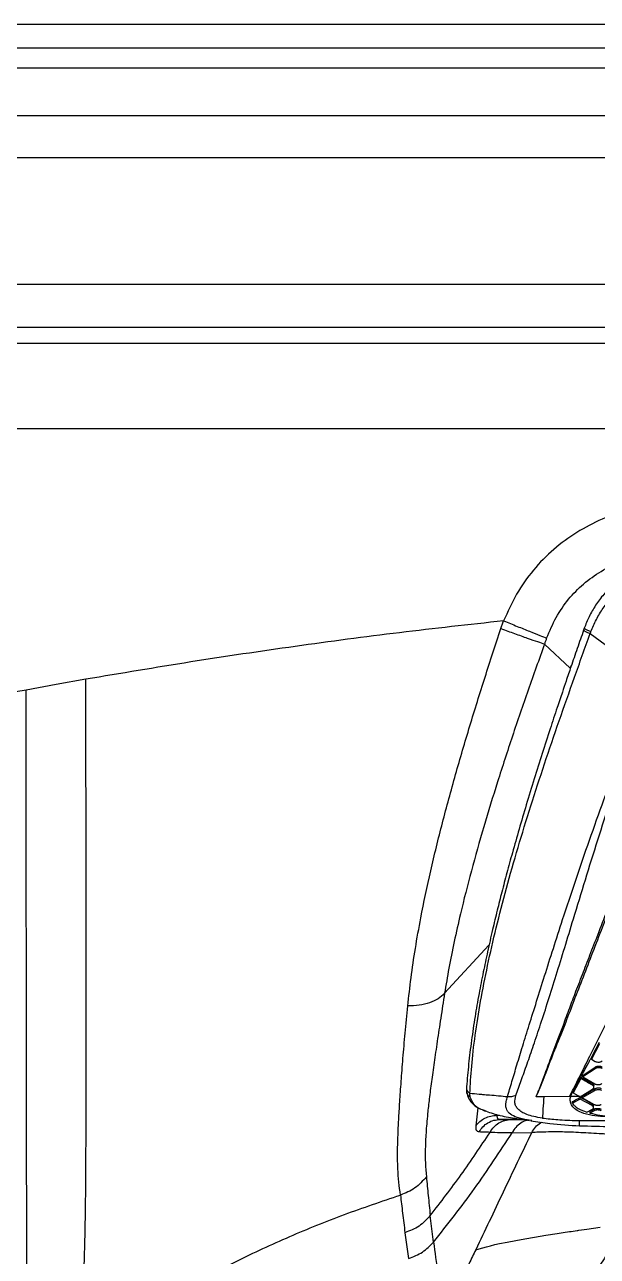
# Model space of a CAD drawing. Extents: x 939 to 1039, y 781 to 934.
# Drawn here: x 954 to 959.74, y 877.99 to 890.35 of the extents above; entities that cross this region are included whole.
import ezdxf

# ---------------------------------------------------------------- set-up
doc = ezdxf.new("R2010")
doc.units = 0
doc.header["$MEASUREMENT"] = 0
doc.layers.add('1', color=4, linetype='Continuous')

# ---------------------------------------------------------------- blocks, each defined once
blk = doc.blocks.new('Envoy')
at = {"layer": '1', "color": 4, "linetype": 'Continuous', "lineweight": 25}
blk.add_line((97.246, 91.174), (3, 91.174), dxfattribs=at)
at = {"layer": '1', "color": 3, "linetype": 'Continuous', "lineweight": 25}
for p, q in [((3.746, 90.942), (96.499, 90.942)), ((96.499, 90.738), (3.746, 90.738)), ((95.882, 90.259), (4.363, 90.259)), ((4.882, 89.842), (95.364, 89.842)), ((36.585, 88.567), (5.616, 88.567)), ((36.585, 88.137), (5.616, 88.137)), ((12.117, 87.979), (36.262, 87.979)), ((36.262, 87.119), (12.117, 87.119)), ((20.959, 85.12), (20.952, 85.101)), ((20.56, 84.961), (20.819, 84.72)), ((20.819, 84.72), (20.831, 84.749)), ((15.66, 84.555), (15.36, 84.5)), ((15.96, 84.608), (15.66, 84.555)), ((19.558, 81.459), (20.003, 81.94)), ((21.113, 80.953), (21.031, 80.799)), ((21.049, 80.849), (21.113, 80.968)), ((21.031, 80.815), (21.045, 80.84)), ((21.031, 80.799), (21.031, 80.815)), ((21.031, 80.799), (21.069, 80.776)), ((21.045, 80.84), (21.049, 80.849)), ((20.944, 80.636), (21.067, 80.717)), ((21.067, 80.702), (20.944, 80.62)), ((21.067, 80.702), (21.067, 80.717)), ((20.926, 80.603), (20.848, 80.462)), ((20.851, 80.483), (20.894, 80.56)), ((20.894, 80.56), (20.897, 80.566)), ((20.897, 80.566), (20.926, 80.619)), ((20.926, 80.603), (20.926, 80.619)), ((20.944, 80.62), (20.944, 80.636)), ((20.944, 80.62), (21.064, 80.551)), ((21.041, 80.553), (21.04, 80.537)), ((19.779, 80.523), (19.778, 80.481)), ((19.816, 80.416), (19.811, 80.454)), ((20.811, 80.424), (20.553, 80.421)), ((20.824, 80.424), (20.811, 80.424)), ((20.819, 80.404), (20.824, 80.424)), ((20.848, 80.478), (20.851, 80.483)), ((20.848, 80.462), (20.848, 80.478)), ((20.848, 80.462), (20.918, 80.422)), ((20.918, 80.422), (21.04, 80.496)), ((20.942, 80.425), (20.922, 80.425)), ((21.062, 80.482), (20.939, 80.41)), ((20.939, 80.41), (20.94, 80.427)), ((21.054, 80.517), (21.055, 80.533)), ((19.873, 80.13), (19.893, 80.311)), ((20.917, 80.398), (20.84, 80.356)), ((20.84, 80.356), (20.841, 80.372)), ((21.037, 80.332), (20.917, 80.398)), ((20.939, 80.41), (20.951, 80.404)), ((20.951, 80.404), (21.059, 80.344)), ((21.037, 80.332), (21.037, 80.348)), ((21.051, 80.312), (21.051, 80.329)), ((19.941, 80.288), (19.969, 80.276)), ((19.975, 80.277), (19.949, 80.286)), ((20.083, 80.235), (20.11, 80.235)), ((20.083, 80.191), (20.107, 80.194)), ((20.084, 80.189), (20.115, 80.193)), ((20.109, 80.196), (20.115, 80.193)), ((20.115, 80.193), (20.344, 80.193)), ((20.432, 80.182), (20.407, 80.185)), ((20.929, 80.18), (20.912, 80.18)), ((20.956, 80.253), (20.931, 80.262)), ((20.986, 80.266), (21.036, 80.293)), ((21.058, 80.281), (21.015, 80.258)), ((21.015, 80.274), (21.015, 80.258)), ((21.058, 80.281), (21.058, 80.297)), ((20.234, 80.059), (20.432, 80.063)), ((19.446, 78.964), (19.414, 79.229)), ((19.16, 79.058), (19.197, 78.799))]:
    blk.add_line(p, q, dxfattribs=at)
at = {"layer": '1', "color": 3, "linetype": 'Continuous', "lineweight": 25, "flags": 128}
for points in [[(21.019, 85.067), (21.356, 84.819), (21.621, 84.623)], [(21.062, 80.482), (21.062, 80.491), (21.062, 80.498)], [(20.553, 80.421), (20.515, 80.42), (20.477, 80.42)], [(20.917, 80.398), (20.917, 80.407), (20.917, 80.414)], [(19.871, 78.887), (19.906, 78.897), (19.941, 78.907), (19.978, 78.917), (20.019, 78.927), (20.062, 78.938), (20.11, 78.948), (20.186, 78.964), (20.273, 78.981), (20.362, 78.997), (20.461, 79.014), (20.573, 79.032), (20.687, 79.05), (20.748, 79.059), (20.81, 79.069), (20.828, 79.071), (20.846, 79.074), (20.867, 79.077), (20.889, 79.08), (20.89, 79.08), (20.894, 79.081), (20.905, 79.082), (20.984, 79.093), (21.05, 79.103), (21.118, 79.112)]]:
    blk.add_lwpolyline(points, dxfattribs=at)
at = {"layer": '1', "color": 3, "linetype": 'Continuous', "lineweight": 25}
for points, knots in [([(21.941, 86.473), (21.85, 86.45), (21.668, 86.404), (21.398, 86.322), (21.134, 86.219), (20.881, 86.086), (20.647, 85.916), (20.442, 85.707), (20.272, 85.465), (20.191, 85.285), (20.15, 85.194)], [0, 0, 0, 0, 0.12256, 0.244844, 0.367502, 0.491176, 0.616259, 0.742872, 0.870805, 1, 1, 1, 1]), ([(20.581, 85.02), (20.611, 85.091), (20.67, 85.229), (20.796, 85.413), (20.948, 85.569), (21.127, 85.697), (21.33, 85.801), (21.554, 85.886), (21.797, 85.959), (21.965, 86.001), (22.052, 86.022)], [0, 0, 0, 0, 0.1236601, 0.2411544, 0.3559259, 0.4721044, 0.5932437, 0.7213116, 0.856961, 1, 1, 1, 1]), ([(21.775, 85.845), (21.725, 85.83), (21.626, 85.8), (21.489, 85.735), (21.363, 85.656), (21.251, 85.564), (21.153, 85.463), (21.072, 85.353), (21.005, 85.239), (20.974, 85.159), (20.959, 85.12)], [0, 0, 0, 0, 0.137274, 0.271823, 0.401614, 0.52861, 0.652493, 0.772794, 0.888691, 1, 1, 1, 1]), ([(21.025, 85.086), (21.043, 85.127), (21.077, 85.209), (21.147, 85.324), (21.23, 85.429), (21.325, 85.522), (21.43, 85.604), (21.543, 85.672), (21.663, 85.728), (21.747, 85.754), (21.789, 85.767)], [0, 0, 0, 0, 0.1262359, 0.2524682, 0.3782464, 0.5035584, 0.6277034, 0.7512686, 0.8765006, 1, 1, 1, 1]), ([(20.15, 85.194), (19.802, 85.156), (19.104, 85.079), (18.058, 84.94), (17.009, 84.785), (16.31, 84.667), (15.96, 84.608)], [0, 0, 0, 0, 0.248258, 0.497593, 0.748133, 1, 1, 1, 1]), ([(19.189, 81.332), (19.199, 81.425), (19.219, 81.611), (19.263, 81.908), (19.327, 82.265), (19.416, 82.685), (19.534, 83.166), (19.666, 83.652), (19.81, 84.14), (19.962, 84.629), (20.069, 84.954), (20.123, 85.117)], [0, 0, 0, 0, 0.084091, 0.168146, 0.252196, 0.378059, 0.503162, 0.627492, 0.751728, 0.876032, 1, 1, 1, 1]), ([(20.123, 85.117), (20.127, 85.13), (20.136, 85.156), (20.145, 85.181), (20.15, 85.194)], [0, 0, 0, 0, 0.499236, 1, 1, 1, 1]), ([(20.123, 85.117), (20.169, 85.1), (20.263, 85.066), (20.39, 85.02), (20.497, 84.983), (20.539, 84.969), (20.56, 84.961)], [0, 0, 0, 0, 0.25, 0.499999, 0.750003, 1, 1, 1, 1]), ([(20.15, 85.194), (20.196, 85.176), (20.288, 85.138), (20.414, 85.088), (20.519, 85.045), (20.56, 85.028), (20.581, 85.02)], [0, 0, 0, 0, 0.249999, 0.500001, 0.75, 1, 1, 1, 1]), ([(20.959, 85.12), (20.959, 85.12), (20.958, 85.119), (20.96, 85.117), (20.966, 85.113), (20.977, 85.107), (20.991, 85.1), (21.008, 85.093), (21.02, 85.088), (21.025, 85.086)], [0, 0, 0, 0, 0.0069663, 0.1754698, 0.348253, 0.5210407, 0.6895501, 0.8501001, 1, 1, 1, 1]), ([(20.952, 85.102), (20.931, 85.04), (20.889, 84.917), (20.829, 84.746), (20.78, 84.601), (20.743, 84.49), (20.713, 84.402), (20.672, 84.279), (20.612, 84.099), (20.535, 83.86), (20.455, 83.606), (20.378, 83.352), (20.305, 83.106), (20.24, 82.878), (20.183, 82.668), (20.132, 82.476), (20.084, 82.286), (20.036, 82.086), (19.989, 81.879), (19.944, 81.665), (19.901, 81.446), (19.861, 81.216), (19.826, 80.979), (19.796, 80.74), (19.785, 80.597), (19.779, 80.522)], [0, 0, 0, 0, 0.035377, 0.07004, 0.097858, 0.11878, 0.133652, 0.148674, 0.189542, 0.238024, 0.2877, 0.338845, 0.388073, 0.435454, 0.476989, 0.517063, 0.555464, 0.597246, 0.646072, 0.692189, 0.743349, 0.79976, 0.861672, 0.928376, 1, 1, 1, 1]), ([(19.811, 80.454), (19.816, 80.543), (19.826, 80.72), (19.862, 81.034), (19.916, 81.374), (19.987, 81.735), (20.074, 82.115), (20.176, 82.511), (20.292, 82.919), (20.421, 83.336), (20.559, 83.76), (20.706, 84.191), (20.86, 84.627), (20.965, 84.92), (21.018, 85.067)], [0, 0, 0, 0, 0.083648, 0.167745, 0.251461, 0.334456, 0.417447, 0.500935, 0.584376, 0.667336, 0.750217, 0.833366, 0.916826, 1, 1, 1, 1]), ([(20.581, 85.02), (20.577, 85.01), (20.57, 84.991), (20.563, 84.971), (20.56, 84.961)], [0, 0, 0, 0, 0.499339, 1, 1, 1, 1]), ([(20.952, 85.102), (20.952, 85.102), (20.951, 85.101), (20.954, 85.099), (20.959, 85.094), (20.97, 85.088), (20.984, 85.081), (21, 85.074), (21.012, 85.069), (21.018, 85.067)], [0, 0, 0, 0, 0.006219, 0.174702, 0.347469, 0.520302, 0.688931, 0.849724, 1, 1, 1, 1]), ([(21.019, 85.067), (21.02, 85.07), (21.022, 85.077), (21.024, 85.083), (21.025, 85.086)], [0, 0, 0, 0, 0.560017, 1, 1, 1, 1]), ([(20.56, 84.961), (20.505, 84.807), (20.395, 84.499), (20.237, 84.038), (20.088, 83.581), (19.949, 83.129), (19.824, 82.685), (19.726, 82.301), (19.653, 81.977), (19.599, 81.709), (19.572, 81.542), (19.558, 81.459)], [0, 0, 0, 0, 0.1269217, 0.2536625, 0.3796361, 0.5048394, 0.6298072, 0.7543607, 0.8368127, 0.9186701, 1, 1, 1, 1]), ([(20.188, 80.42), (20.203, 80.47), (20.232, 80.57), (20.283, 80.74), (20.34, 80.928), (20.406, 81.14), (20.48, 81.374), (20.56, 81.632), (20.648, 81.907), (20.751, 82.227), (20.872, 82.591), (21.01, 82.994), (21.155, 83.4), (21.305, 83.808), (21.46, 84.216), (21.567, 84.488), (21.621, 84.623)], [0, 0, 0, 0, 0.06234, 0.124818, 0.187363, 0.250453, 0.313852, 0.376637, 0.439459, 0.502671, 0.586016, 0.668823, 0.751617, 0.834543, 0.917364, 1, 1, 1, 1]), ([(15.36, 84.5), (14.814, 84.397), (13.723, 84.19), (12.641, 83.945), (12.101, 83.823)], [0, 0, 0, 0, 0.500922, 1, 1, 1, 1]), ([(15.369, 77.681), (15.369, 77.739), (15.368, 77.856), (15.368, 78.087), (15.368, 78.357), (15.367, 78.669), (15.366, 79.018), (15.366, 79.404), (15.365, 79.822), (15.365, 80.269), (15.364, 80.742), (15.363, 81.238), (15.363, 81.753), (15.362, 82.284), (15.361, 82.827), (15.361, 83.38), (15.36, 83.938), (15.36, 84.313), (15.36, 84.5)], [0, 0, 0, 0, 0.062736, 0.125086, 0.187463, 0.249854, 0.312274, 0.37471, 0.437168, 0.49967, 0.562225, 0.624749, 0.68727, 0.749802, 0.812345, 0.874895, 0.937448, 1, 1, 1, 1]), ([(15.916, 77.857), (15.917, 77.915), (15.92, 78.032), (15.927, 78.256), (15.937, 78.515), (15.946, 78.813), (15.954, 79.15), (15.959, 79.526), (15.961, 79.938), (15.962, 80.382), (15.962, 80.855), (15.962, 81.35), (15.962, 81.865), (15.962, 82.396), (15.961, 82.938), (15.961, 83.49), (15.96, 84.047), (15.96, 84.421), (15.96, 84.608)], [0, 0, 0, 0, 0.062739, 0.125092, 0.187473, 0.249865, 0.312284, 0.374717, 0.437172, 0.499671, 0.562224, 0.624747, 0.687268, 0.749801, 0.812344, 0.874894, 0.937446, 1, 1, 1, 1]), ([(20.274, 80.434), (20.291, 80.483), (20.325, 80.582), (20.385, 80.749), (20.45, 80.935), (20.52, 81.146), (20.597, 81.381), (20.677, 81.639), (20.762, 81.915), (20.859, 82.234), (20.969, 82.596), (21.094, 82.996), (21.224, 83.4), (21.361, 83.805), (21.502, 84.209), (21.602, 84.477), (21.652, 84.611)], [0, 0, 0, 0, 0.062319, 0.124752, 0.187451, 0.250906, 0.314486, 0.37751, 0.44061, 0.503895, 0.587131, 0.669779, 0.75236, 0.835034, 0.917583, 1, 1, 1, 1]), ([(20.493, 80.462), (20.496, 80.47), (20.512, 80.511), (20.543, 80.59), (20.581, 80.693), (20.618, 80.796), (20.656, 80.895), (20.701, 81.011), (20.752, 81.147), (20.809, 81.305), (20.878, 81.484), (20.949, 81.669), (21.027, 81.87), (21.11, 82.085), (21.2, 82.315), (21.292, 82.55), (21.388, 82.786), (21.487, 83.029), (21.579, 83.249), (21.661, 83.441), (21.734, 83.608), (21.811, 83.785), (21.889, 83.96), (21.958, 84.113), (22, 84.203), (22.018, 84.242)], [0, 0, 0, 0, 0.009738, 0.054602, 0.100033, 0.132056, 0.170263, 0.205637, 0.248795, 0.300159, 0.34615, 0.397485, 0.446642, 0.498592, 0.55588, 0.611205, 0.664279, 0.721091, 0.779345, 0.816197, 0.852883, 0.894557, 0.93795, 0.973138, 1, 1, 1, 1]), ([(22.032, 84.235), (21.967, 84.092), (21.835, 83.804), (21.646, 83.371), (21.465, 82.938), (21.29, 82.508), (21.147, 82.139), (21.028, 81.833), (20.934, 81.587), (20.842, 81.354), (20.754, 81.116), (20.657, 80.883), (20.571, 80.657), (20.519, 80.527), (20.493, 80.462)], [0, 0, 0, 0, 0.0993039, 0.1988022, 0.2983845, 0.3983173, 0.4984053, 0.5609173, 0.6237892, 0.687365, 0.750255, 0.8333894, 0.9165325, 1, 1, 1, 1]), ([(20.811, 80.424), (20.839, 80.478), (20.894, 80.586), (20.989, 80.777), (21.093, 80.984), (21.205, 81.207), (21.325, 81.443), (21.475, 81.733), (21.659, 82.081), (21.88, 82.486), (22.115, 82.899), (22.283, 83.177), (22.367, 83.315)], [0, 0, 0, 0, 0.080977, 0.162706, 0.245456, 0.32577, 0.407713, 0.491268, 0.616464, 0.743327, 0.871464, 1, 1, 1, 1]), ([(19.558, 81.459), (19.538, 81.44), (19.498, 81.402), (19.409, 81.362), (19.305, 81.336), (19.227, 81.333), (19.189, 81.332)], [0, 0, 0, 0, 0.250005, 0.500008, 0.750006, 1, 1, 1, 1]), ([(19.558, 81.459), (19.545, 81.375), (19.518, 81.206), (19.483, 80.974), (19.452, 80.761), (19.425, 80.568), (19.403, 80.398), (19.384, 80.223), (19.37, 80.055), (19.363, 79.897), (19.363, 79.755), (19.371, 79.664), (19.375, 79.618)], [0, 0, 0, 0, 0.080869, 0.162635, 0.244797, 0.327651, 0.41128, 0.495143, 0.6217, 0.748407, 0.874362, 1, 1, 1, 1]), ([(19.115, 79.435), (19.109, 79.478), (19.098, 79.566), (19.088, 79.697), (19.085, 79.846), (19.089, 80.01), (19.097, 80.187), (19.108, 80.366), (19.122, 80.571), (19.14, 80.802), (19.161, 81.055), (19.18, 81.24), (19.189, 81.332)], [0, 0, 0, 0, 0.119611, 0.240815, 0.364661, 0.490801, 0.57578, 0.661462, 0.746975, 0.832045, 0.916613, 1, 1, 1, 1]), ([(21.001, 80.758), (21.006, 80.768), (21.016, 80.787), (21.026, 80.806), (21.031, 80.815)], [0, 0, 0, 0, 0.50004, 1, 1, 1, 1]), ([(20.926, 80.62), (20.937, 80.641), (20.96, 80.683), (20.984, 80.728), (20.996, 80.75)], [0, 0, 0, 0, 0.500307, 1, 1, 1, 1]), ([(20.996, 80.75), (20.997, 80.752), (20.999, 80.754), (21, 80.757), (21.001, 80.758)], [0, 0, 0, 0, 0.499921, 1, 1, 1, 1]), ([(21.067, 80.717), (21.07, 80.719), (21.075, 80.722), (21.084, 80.725), (21.093, 80.728), (21.106, 80.729), (21.119, 80.728), (21.13, 80.725), (21.135, 80.722), (21.138, 80.721)], [0, 0, 0, 0, 0.12365, 0.24788, 0.373053, 0.49952, 0.730338, 0.860375, 1, 1, 1, 1]), ([(21.138, 80.705), (21.135, 80.706), (21.13, 80.709), (21.118, 80.712), (21.106, 80.713), (21.093, 80.712), (21.083, 80.71), (21.074, 80.706), (21.069, 80.703), (21.067, 80.702)], [0, 0, 0, 0, 0.138678, 0.268341, 0.500115, 0.626341, 0.751823, 0.876283, 1, 1, 1, 1]), ([(21.069, 80.776), (21.071, 80.775), (21.077, 80.772), (21.088, 80.769), (21.101, 80.768), (21.113, 80.769), (21.123, 80.772), (21.132, 80.775), (21.137, 80.778), (21.139, 80.78)], [0, 0, 0, 0, 0.141883, 0.272564, 0.49958, 0.624901, 0.749885, 0.874835, 1, 1, 1, 1]), ([(20.926, 80.619), (20.947, 80.607), (20.986, 80.585), (21.024, 80.563), (21.041, 80.553)], [0, 0, 0, 0, 0.560009, 1, 1, 1, 1]), ([(21.04, 80.537), (21.038, 80.539), (21.032, 80.542), (21.013, 80.553), (20.977, 80.574), (20.945, 80.592), (20.926, 80.603)], [0, 0, 0, 0, 0.057569, 0.160093, 0.5, 1, 1, 1, 1]), ([(21.041, 80.553), (21.044, 80.55), (21.052, 80.545), (21.056, 80.537), (21.055, 80.533), (21.055, 80.533)], [0, 0, 0, 0, 0.493182, 0.986789, 1, 1, 1, 1]), ([(21.064, 80.551), (21.066, 80.549), (21.071, 80.547), (21.083, 80.544), (21.096, 80.542), (21.108, 80.543), (21.118, 80.545), (21.127, 80.549), (21.132, 80.551), (21.134, 80.553)], [0, 0, 0, 0, 0.137049, 0.265915, 0.499117, 0.62162, 0.745607, 0.87158, 1, 1, 1, 1]), ([(19.778, 80.484), (19.781, 80.461), (19.787, 80.416), (19.83, 80.356), (19.877, 80.317), (19.91, 80.302), (19.918, 80.299)], [0, 0, 0, 0, 0.307647, 0.61801, 0.914329, 1, 1, 1, 1]), ([(19.811, 80.454), (19.804, 80.461), (19.789, 80.475), (19.779, 80.499), (19.78, 80.516), (19.78, 80.522)], [0, 0, 0, 0, 0.356432, 0.732989, 1, 1, 1, 1]), ([(19.816, 80.416), (19.808, 80.422), (19.791, 80.437), (19.779, 80.461), (19.78, 80.476), (19.78, 80.481)], [0, 0, 0, 0, 0.390959, 0.806954, 1, 1, 1, 1]), ([(20.188, 80.42), (20.16, 80.423), (20.13, 80.425), (20.071, 80.431), (20.017, 80.435), (19.952, 80.441), (19.886, 80.447), (19.842, 80.451), (19.811, 80.454)], [0, 0, 0, 0, 0.223796, 0.237965, 0.472855, 0.650369, 0.753443, 1, 1, 1, 1]), ([(20.274, 80.434), (20.258, 80.429), (20.225, 80.419), (20.201, 80.42), (20.188, 80.42)], [0, 0, 0, 0, 0.496983, 1, 1, 1, 1]), ([(20.539, 80.205), (20.509, 80.211), (20.454, 80.221), (20.383, 80.242), (20.33, 80.267), (20.293, 80.296), (20.271, 80.327), (20.258, 80.373), (20.268, 80.409), (20.274, 80.434)], [0, 0, 0, 0, 0.146334, 0.274476, 0.391484, 0.504322, 0.618702, 0.738433, 1, 1, 1, 1]), ([(20.477, 80.42), (20.479, 80.427), (20.485, 80.441), (20.49, 80.455), (20.493, 80.462)], [0, 0, 0, 0, 0.501858, 1, 1, 1, 1]), ([(20.824, 80.424), (20.827, 80.433), (20.833, 80.451), (20.843, 80.469), (20.848, 80.478)], [0, 0, 0, 0, 0.504487, 1, 1, 1, 1]), ([(20.913, 80.425), (20.903, 80.425), (20.873, 80.424), (20.844, 80.424), (20.824, 80.424)], [0, 0, 0, 0, 0.335316, 1, 1, 1, 1]), ([(21.062, 80.498), (21.039, 80.485), (20.998, 80.46), (20.958, 80.437), (20.94, 80.427)], [0, 0, 0, 0, 0.560003, 1, 1, 1, 1]), ([(21.04, 80.496), (21.044, 80.498), (21.05, 80.503), (21.054, 80.511), (21.055, 80.519), (21.052, 80.529), (21.044, 80.534), (21.04, 80.537)], [0, 0, 0, 0, 0.230844, 0.361096, 0.501116, 0.751462, 1, 1, 1, 1]), ([(21.133, 80.5), (21.128, 80.502), (21.121, 80.506), (21.108, 80.508), (21.098, 80.508), (21.088, 80.507), (21.079, 80.505), (21.07, 80.502), (21.065, 80.5), (21.062, 80.498)], [0, 0, 0, 0, 0.248866, 0.376596, 0.498927, 0.624527, 0.749228, 0.872871, 1, 1, 1, 1]), ([(21.133, 80.484), (21.13, 80.485), (21.125, 80.488), (21.114, 80.491), (21.101, 80.492), (21.088, 80.491), (21.079, 80.489), (21.07, 80.486), (21.065, 80.484), (21.062, 80.482)], [0, 0, 0, 0, 0.135222, 0.263502, 0.499475, 0.622784, 0.747135, 0.872693, 1, 1, 1, 1]), ([(19.949, 80.286), (19.941, 80.288), (19.896, 80.302), (19.843, 80.345), (19.825, 80.392), (19.816, 80.416)], [0, 0, 0, 0, 0.095876, 0.542807, 1, 1, 1, 1]), ([(20.407, 80.185), (20.392, 80.188), (20.356, 80.193), (20.309, 80.205), (20.251, 80.225), (20.211, 80.25), (20.187, 80.278), (20.175, 80.305), (20.171, 80.337), (20.175, 80.376), (20.184, 80.405), (20.188, 80.42)], [0, 0, 0, 0, 0.068729, 0.162703, 0.254947, 0.420813, 0.5103, 0.606153, 0.728366, 0.85644, 1, 1, 1, 1]), ([(20.553, 80.421), (20.55, 80.38), (20.545, 80.307), (20.541, 80.236), (20.539, 80.205)], [0, 0, 0, 0, 0.560571, 1, 1, 1, 1]), ([(20.837, 80.33), (20.83, 80.342), (20.817, 80.366), (20.819, 80.391), (20.819, 80.404)], [0, 0, 0, 0, 0.4876062, 1, 1, 1, 1]), ([(20.931, 80.262), (20.91, 80.272), (20.869, 80.291), (20.848, 80.317), (20.837, 80.33)], [0, 0, 0, 0, 0.500462, 1, 1, 1, 1]), ([(20.84, 80.356), (20.847, 80.346), (20.861, 80.328), (20.907, 80.296), (20.955, 80.278), (20.986, 80.266)], [0, 0, 0, 0, 0.249866, 0.500176, 1, 1, 1, 1]), ([(20.841, 80.372), (20.855, 80.38), (20.88, 80.394), (20.906, 80.408), (20.917, 80.414)], [0, 0, 0, 0, 0.560002, 1, 1, 1, 1]), ([(21.037, 80.348), (21.015, 80.361), (20.975, 80.383), (20.935, 80.405), (20.917, 80.414)], [0, 0, 0, 0, 0.560002, 1, 1, 1, 1]), ([(21.036, 80.293), (21.04, 80.296), (21.049, 80.302), (21.052, 80.312), (21.049, 80.323), (21.041, 80.329), (21.037, 80.332)], [0, 0, 0, 0, 0.247654, 0.498653, 0.750343, 1, 1, 1, 1]), ([(21.051, 80.329), (21.051, 80.329), (21.052, 80.331), (21.05, 80.335), (21.047, 80.341), (21.041, 80.345), (21.037, 80.348)], [0, 0, 0, 0, 0.00297, 0.324476, 0.501765, 1, 1, 1, 1]), ([(21.058, 80.297), (21.061, 80.298), (21.065, 80.301), (21.074, 80.303), (21.084, 80.305), (21.094, 80.305), (21.104, 80.305), (21.116, 80.302), (21.124, 80.299), (21.129, 80.297)], [0, 0, 0, 0, 0.12813, 0.250144, 0.375959, 0.500374, 0.623726, 0.750842, 1, 1, 1, 1]), ([(21.059, 80.344), (21.062, 80.343), (21.066, 80.341), (21.075, 80.338), (21.084, 80.337), (21.094, 80.336), (21.104, 80.337), (21.114, 80.338), (21.122, 80.341), (21.127, 80.343), (21.13, 80.345)], [0, 0, 0, 0, 0.128315, 0.254503, 0.379149, 0.502813, 0.626113, 0.749689, 0.874104, 1, 1, 1, 1]), ([(19.873, 80.13), (19.885, 80.146), (19.91, 80.176), (19.962, 80.209), (20.02, 80.231), (20.062, 80.233), (20.083, 80.235)], [0, 0, 0, 0, 0.249998, 0.499999, 0.750004, 1, 1, 1, 1]), ([(19.904, 80.068), (19.916, 80.086), (19.94, 80.122), (19.992, 80.162), (20.041, 80.185), (20.073, 80.188), (20.084, 80.189)], [0, 0, 0, 0, 0.285579, 0.571152, 0.856735, 1, 1, 1, 1]), ([(19.974, 80.275), (20.021, 80.26), (20.122, 80.227), (20.269, 80.205), (20.366, 80.19), (20.407, 80.184)], [0, 0, 0, 0, 0.3246815, 0.7091169, 1, 1, 1, 1]), ([(20.014, 80.064), (20.026, 80.083), (20.05, 80.12), (20.102, 80.161), (20.162, 80.188), (20.205, 80.192), (20.227, 80.193)], [0, 0, 0, 0, 0.250004, 0.500005, 0.750003, 1, 1, 1, 1]), ([(20.083, 80.235), (20.083, 80.222), (20.084, 80.201), (20.101, 80.197), (20.109, 80.196)], [0, 0, 0, 0, 0.559565, 1, 1, 1, 1]), ([(20.227, 80.193), (20.208, 80.193), (20.17, 80.193), (20.133, 80.193), (20.115, 80.193)], [0, 0, 0, 0, 0.4998416, 1, 1, 1, 1]), ([(20.344, 80.193), (20.339, 80.193), (20.295, 80.193), (20.259, 80.193), (20.227, 80.193)], [0, 0, 0, 0, 0.113618, 1, 1, 1, 1]), ([(20.393, 80.186), (20.389, 80.185), (20.364, 80.182), (20.321, 80.159), (20.269, 80.117), (20.245, 80.079), (20.234, 80.059)], [0, 0, 0, 0, 0.057165, 0.371437, 0.685715, 1, 1, 1, 1]), ([(20.422, 80.181), (20.486, 80.171), (20.648, 80.144), (20.812, 80.135), (20.911, 80.13)], [0, 0, 0, 0, 0.394722, 1, 1, 1, 1]), ([(20.557, 80.202), (20.553, 80.203), (20.547, 80.204), (20.541, 80.205), (20.539, 80.205)], [0, 0, 0, 0, 0.563459, 1, 1, 1, 1]), ([(20.912, 80.18), (20.846, 80.181), (20.726, 80.183), (20.609, 80.196), (20.557, 80.202)], [0, 0, 0, 0, 0.554847, 1, 1, 1, 1]), ([(20.911, 80.132), (20.911, 80.131), (20.911, 80.13), (20.911, 80.145), (20.912, 80.168), (20.912, 80.18)], [0, 0, 0, 0, 0.1925, 0.596299, 1, 1, 1, 1]), ([(25.911, 80.128), (25.312, 80.14), (24.391, 80.158), (22.73, 80.172), (21.669, 80.177), (20.929, 80.18)], [0, 0, 0, 0, 0.360925, 0.55487, 1, 1, 1, 1]), ([(22.824, 80.194), (22.513, 80.2), (22.045, 80.208), (21.497, 80.218), (21.223, 80.221), (21.063, 80.226), (20.992, 80.244), (20.956, 80.253)], [0, 0, 0, 0, 0.4980431, 0.747571, 0.8748583, 0.9374916, 1, 1, 1, 1]), ([(21.015, 80.274), (21.023, 80.278), (21.038, 80.286), (21.052, 80.294), (21.058, 80.297)], [0, 0, 0, 0, 0.560015, 1, 1, 1, 1]), ([(21.015, 80.258), (21.048, 80.25), (21.115, 80.234), (21.187, 80.229), (21.223, 80.226)], [0, 0, 0, 0, 0.500427, 1, 1, 1, 1]), ([(21.128, 80.28), (21.126, 80.282), (21.121, 80.284), (21.112, 80.287), (21.103, 80.288), (21.093, 80.289), (21.083, 80.288), (21.071, 80.287), (21.063, 80.283), (21.058, 80.281), (21.058, 80.281)], [0, 0, 0, 0, 0.1342041, 0.2621941, 0.3844656, 0.5015969, 0.625888, 0.7509318, 0.9704995, 1, 1, 1, 1]), ([(19.414, 79.229), (19.519, 79.365), (19.73, 79.637), (19.919, 79.922), (20.014, 80.064)], [0, 0, 0, 0, 0.500048, 1, 1, 1, 1]), ([(19.446, 78.964), (19.587, 79.141), (19.867, 79.495), (20.112, 79.871), (20.234, 80.059)], [0, 0, 0, 0, 0.50004, 1, 1, 1, 1]), ([(20.432, 80.063), (20.335, 79.863), (20.192, 79.564), (20.007, 79.171), (19.916, 78.982), (19.871, 78.887)], [0, 0, 0, 0, 0.505587, 0.75439, 1, 1, 1, 1]), ([(19.904, 80.068), (19.894, 80.071), (19.874, 80.077), (19.873, 80.112), (19.873, 80.13)], [0, 0, 0, 0, 0.500898, 1, 1, 1, 1]), ([(20.014, 80.064), (19.995, 80.065), (19.958, 80.066), (19.922, 80.067), (19.904, 80.068)], [0, 0, 0, 0, 0.500317, 1, 1, 1, 1]), ([(20.234, 80.059), (20.193, 80.059), (20.111, 80.058), (20.046, 80.062), (20.014, 80.064)], [0, 0, 0, 0, 0.505214, 1, 1, 1, 1]), ([(20.432, 80.063), (20.443, 80.082), (20.467, 80.119), (20.504, 80.153), (20.529, 80.163), (20.533, 80.165)], [0, 0, 0, 0, 0.447516, 0.895033, 1, 1, 1, 1]), ([(21.165, 80.047), (21.156, 80.048), (21.108, 80.05), (21.027, 80.056), (20.923, 80.061), (20.826, 80.066), (20.739, 80.068), (20.663, 80.069), (20.578, 80.068), (20.5, 80.065), (20.454, 80.064), (20.432, 80.063)], [0, 0, 0, 0, 0.024123, 0.121484, 0.220562, 0.320852, 0.421685, 0.52239, 0.622199, 0.816152, 1, 1, 1, 1]), ([(20.911, 80.13), (21.125, 80.125), (21.555, 80.115), (22.183, 80.101), (22.78, 80.088), (23.324, 80.077), (23.865, 80.065), (24.416, 80.053), (24.99, 80.041), (25.466, 80.03), (25.849, 80.022), (26.142, 80.015), (26.436, 80.008), (26.747, 80.001), (27.09, 79.993), (27.475, 79.984), (27.917, 79.973), (28.419, 79.961), (28.986, 79.947), (29.603, 79.933), (30.249, 79.918), (30.69, 79.908), (30.909, 79.903)], [0, 0, 0, 0, 0.06404, 0.129018, 0.188696, 0.243091, 0.292192, 0.351146, 0.408463, 0.464242, 0.49402, 0.523342, 0.552206, 0.582377, 0.616662, 0.655096, 0.697681, 0.749325, 0.806001, 0.867699, 0.934433, 1, 1, 1, 1]), ([(19.375, 79.618), (19.339, 79.578), (19.268, 79.496), (19.166, 79.455), (19.115, 79.435)], [0, 0, 0, 0, 0.499997, 1, 1, 1, 1]), ([(19.375, 79.618), (19.381, 79.557), (19.392, 79.436), (19.407, 79.298), (19.414, 79.229)], [0, 0, 0, 0, 0.504857, 1, 1, 1, 1]), ([(15.916, 77.857), (16.082, 77.969), (16.415, 78.193), (16.933, 78.496), (17.462, 78.774), (18.002, 79.023), (18.552, 79.246), (18.927, 79.372), (19.115, 79.435)], [0, 0, 0, 0, 0.167812, 0.33573, 0.502895, 0.668597, 0.83375, 1, 1, 1, 1]), ([(19.115, 79.435), (19.122, 79.376), (19.136, 79.259), (19.152, 79.124), (19.16, 79.058)], [0, 0, 0, 0, 0.504042, 1, 1, 1, 1]), ([(19.414, 79.229), (19.379, 79.191), (19.308, 79.115), (19.21, 79.077), (19.16, 79.058)], [0, 0, 0, 0, 0.500001, 1, 1, 1, 1]), ([(21.349, 79.143), (21.335, 79.115), (21.305, 79.056), (21.257, 78.968), (21.208, 78.88), (21.156, 78.793), (21.104, 78.712), (21.052, 78.635), (21.002, 78.567), (20.968, 78.526), (20.953, 78.507)], [0, 0, 0, 0, 0.107912, 0.231073, 0.353119, 0.478269, 0.617944, 0.735709, 0.875592, 1, 1, 1, 1]), ([(19.197, 78.799), (19.245, 78.818), (19.342, 78.855), (19.411, 78.928), (19.446, 78.964)], [0, 0, 0, 0, 0.499998, 1, 1, 1, 1]), ([(19.446, 78.964), (19.461, 78.861), (19.489, 78.657), (19.533, 78.321), (19.575, 77.961), (19.614, 77.573), (19.658, 77.14), (19.705, 76.657), (19.759, 76.129), (19.816, 75.587), (19.857, 75.22), (19.877, 75.034)], [0, 0, 0, 0, 0.1005447, 0.1987264, 0.2953841, 0.3921472, 0.4895403, 0.611444, 0.7386787, 0.867641, 1, 1, 1, 1]), ([(19.871, 78.887), (19.848, 78.841), (19.804, 78.751), (19.758, 78.661), (19.735, 78.617)], [0, 0, 0, 0, 0.508893, 1, 1, 1, 1])]:
    blk.add_open_spline(points, degree=3, knots=knots, dxfattribs=at)

msp = doc.modelspace()

# ---------------------------------------------------------------- block references
at = {"layer": '1'}
msp.add_blockref('Envoy', (938.654, 799.174), dxfattribs=at)

doc.saveas('drawing.dxf')
